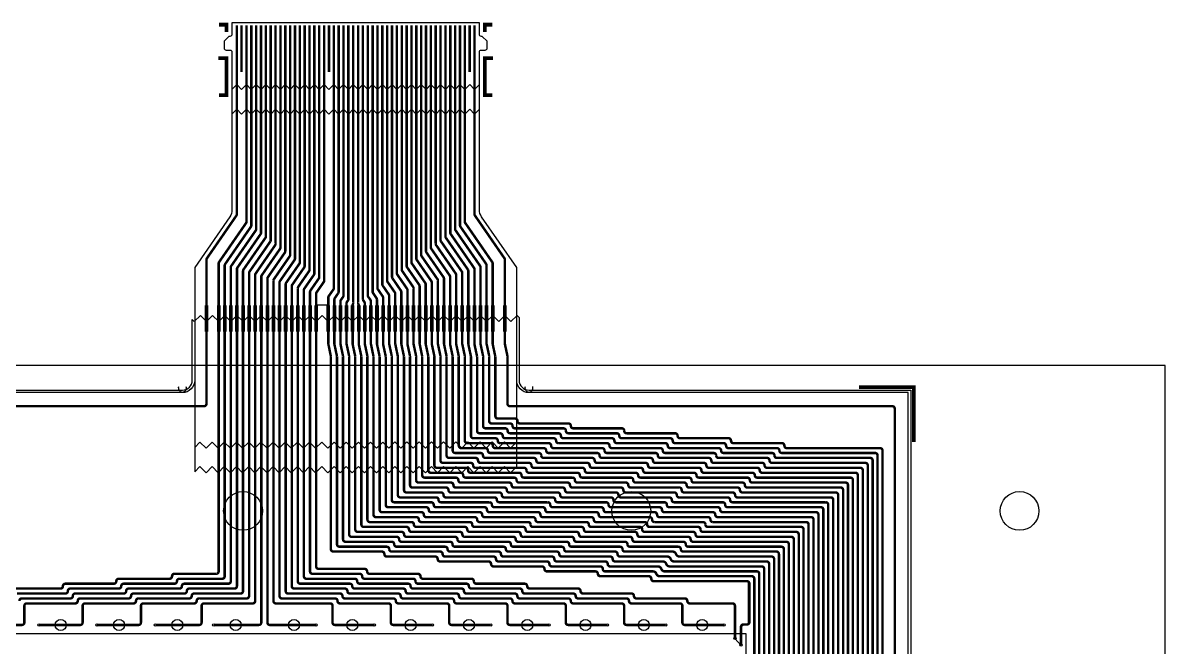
# Model space of a CAD drawing. Header units: millimetres. Extents: x 56 to 246, y -259 to -31.
# Drawn here: x 128.8 to 246.5, y -95 to -30.7 of the extents above; entities that cross this region are included whole.
import ezdxf

# ---------------------------------------------------------------- set-up
doc = ezdxf.new("R2010")
doc.units = ezdxf.units.MM
doc.header["$MEASUREMENT"] = 0
doc.layers.get('0').update_dxf_attribs({"linetype": 'CONTINUOUS'})
for name, color, linetype in [('16', 5, 'CONTINUOUS'), ('17', 1, 'CONTINUOUS'), ('26', 7, 'CONTINUOUS'), ('9', 5, 'CONTINUOUS'), ('9A', 142, 'CONTINUOUS'), ('9B Barrier', 82, 'CONTINUOUS'), ('Robot Base', 6, 'CONTINUOUS')]:
    doc.layers.add(name, color=color, linetype=linetype)

# ---------------------------------------------------------------- blocks, each defined once
blk = doc.blocks.new('*U2')
blk.add_circle((0, 0), 2)
blk = doc.blocks.new('*U3')
at = {"color": 0, "linetype": 'ByBlock'}
for p in [(80, 0), (120, 0), (160, 0)]:
    blk.add_blockref('*U2', p, dxfattribs=at)

msp = doc.modelspace()

# ---------------------------------------------------------------- linework, layer by layer
at = {"layer": '16'}
msp.add_lwpolyline([(181.32, -68.19, -0.415478), (180.96, -68.81, -0.414214), (179.69, -67.54), (179.69, -55.91), (176.08, -50.69, -0.152296), (175.85, -49.97), (175.85, -33.71, -0.414214), (176.05, -33.51), (176.45, -33.51, 0.414214), (176.65, -33.31), (176.65, -32.61), (176.15, -32.11), (176.05, -32.11, -0.414214), (175.85, -31.91), (175.85, -30.71), (150.35, -30.71), (150.35, -31.91, -0.414214), (150.15, -32.11), (150.05, -32.11), (149.55, -32.61), (149.55, -33.31, 0.414214), (149.75, -33.51), (150.15, -33.51, -0.414214), (150.35, -33.71), (150.35, -49.97, -0.152296), (150.13, -50.69), (146.52, -55.91), (146.52, -67.54, -0.414214), (145.25, -68.81, -0.415478), (144.88, -68.19)], format="xyb", dxfattribs=at)
at = {"layer": '17', "const_width": 0.254}
for points in [[(162.85, -256.45), (108.32, -256.45, -0.414214), (108.07, -256.19), (108.07, -70.46, -0.414214), (108.32, -70.21), (147.48, -70.21, 0.414214), (147.73, -69.95), (147.73, -55.11, -0.152296), (147.78, -54.97), (150.81, -50.58, 0.152296), (150.85, -50.44), (150.85, -30.97)], [(153.35, -30.97), (153.35, -52.34, -0.152296), (153.31, -52.48), (150.91, -55.95, 0.152296), (150.87, -56.09), (150.87, -88.75, -0.414214), (150.62, -89), (145.96, -89, 0.414214), (145.71, -89.26), (145.71, -89.26, -0.414214), (145.45, -89.51), (140.22, -89.51, 0.414214), (139.96, -89.77), (139.96, -89.77, -0.414214), (139.71, -90.02), (134.72, -90.02, 0.414214), (134.47, -90.27), (134.47, -90.27, -0.414214), (134.21, -90.53), (129.22, -90.53, 0.414214), (128.97, -90.78), (128.97, -92.5, -0.414214), (128.71, -92.75), (124.46, -92.75)], [(127.7, -89), (132.69, -89, 0.414214), (132.94, -88.75), (132.94, -88.75, -0.414214), (133.2, -88.5), (138.19, -88.5, 0.414214), (138.44, -88.24), (138.44, -88.24, -0.414214), (138.69, -87.99), (143.93, -87.99, 0.414214), (144.18, -87.73), (144.18, -87.73, -0.414214), (144.44, -87.48), (148.73, -87.48, 0.414214), (148.99, -87.23), (148.99, -55.5, -0.152296), (149.03, -55.36), (151.81, -51.34, 0.152296), (151.85, -51.2), (151.85, -30.97)], [(152.35, -30.97), (152.35, -51.58, -0.152296), (152.31, -51.72), (149.66, -55.56, 0.152296), (149.61, -55.7), (149.61, -87.73, -0.414214), (149.36, -87.99), (144.94, -87.99, 0.414214), (144.69, -88.24), (144.69, -88.24, -0.414214), (144.44, -88.5), (139.2, -88.5, 0.414214), (138.95, -88.75), (138.95, -88.75, -0.414214), (138.69, -89), (133.7, -89, 0.414214), (133.45, -89.26), (133.45, -89.26, -0.414214), (133.2, -89.51), (128.2, -89.51, 0.414214)], [(152.85, -30.97), (152.85, -51.96, -0.152296), (152.81, -52.1), (150.29, -55.75, 0.152296), (150.24, -55.89), (150.24, -88.24, -0.414214), (149.99, -88.5), (145.45, -88.5, 0.414214), (145.2, -88.75), (145.2, -88.75, -0.414214), (144.94, -89), (139.71, -89, 0.414214), (139.46, -89.26), (139.46, -89.26, -0.414214), (139.2, -89.51), (134.21, -89.51, 0.414214), (133.96, -89.77), (133.96, -89.77, -0.414214), (133.7, -90.02), (128.71, -90.02, 0.414214), (128.46, -90.27)], [(153.85, -30.97), (153.85, -52.72, -0.152296), (153.81, -52.86), (151.54, -56.14, 0.152296), (151.5, -56.29), (151.5, -89.26, -0.414214), (151.24, -89.51), (146.47, -89.51, 0.414214), (146.21, -89.77), (146.21, -89.77, -0.414214), (145.96, -90.02), (140.73, -90.02, 0.414214), (140.47, -90.27), (140.47, -90.27, -0.414214), (140.22, -90.53), (135.23, -90.53, 0.414214), (134.97, -90.78), (134.97, -92.5, -0.414214), (134.72, -92.75), (130.47, -92.75)], [(154.35, -30.97), (154.35, -53.1, -0.152296), (154.31, -53.24), (152.17, -56.34, 0.152296), (152.12, -56.48), (152.12, -89.77, -0.414214), (151.87, -90.02), (146.98, -90.02, 0.414214), (146.72, -90.27), (146.72, -90.27, -0.414214), (146.47, -90.53), (141.23, -90.53, 0.414214), (140.98, -90.78), (140.98, -92.5, -0.414214), (140.73, -92.75), (136.47, -92.75)], [(154.85, -30.97), (154.85, -53.48, -0.152296), (154.81, -53.62), (152.8, -56.54, 0.152296), (152.75, -56.68), (152.75, -90.27, -0.414214), (152.5, -90.53), (147.48, -90.53, 0.414214), (147.23, -90.78), (147.23, -92.5, -0.414214), (146.98, -92.75), (142.48, -92.75)], [(155.35, -30.97), (155.35, -53.86, -0.152296), (155.31, -54), (153.42, -56.73, 0.152296), (153.38, -56.87), (153.38, -92.5, -0.414214), (153.12, -92.75), (148.49, -92.75)], [(159, -92.75), (154.26, -92.75, -0.414214), (154.01, -92.5), (154.01, -57.07, -0.152296), (154.05, -56.93), (155.81, -54.38, 0.152296), (155.85, -54.24), (155.85, -30.97)], [(165.01, -92.75), (160.98, -92.75, -0.414214), (160.72, -92.5), (160.72, -90.78, 0.414214), (160.47, -90.53), (154.89, -90.53, -0.414214), (154.63, -90.27), (154.63, -57.26, -0.152296), (154.68, -57.12), (156.31, -54.76, 0.152296), (156.35, -54.62), (156.35, -30.97)], [(171.01, -92.75), (166.98, -92.75, -0.414214), (166.73, -92.5), (166.73, -90.78, 0.414214), (166.47, -90.53), (161.48, -90.53, -0.414214), (161.23, -90.27), (161.23, -90.27, 0.414214), (160.98, -90.02), (155.51, -90.02, -0.414214), (155.26, -89.77), (155.26, -57.46, -0.152296), (155.3, -57.32), (156.81, -55.14, 0.152296), (156.85, -55), (156.85, -30.97)], [(177.02, -92.75), (172.99, -92.75, -0.414214), (172.74, -92.5), (172.74, -90.78, 0.414214), (172.48, -90.53), (167.49, -90.53, -0.414214), (167.24, -90.27), (167.24, -90.27, 0.414214), (166.98, -90.02), (161.99, -90.02, -0.414214), (161.74, -89.77), (161.74, -89.77, 0.414214), (161.48, -89.51), (156.14, -89.51, -0.414214), (155.89, -89.26), (155.89, -57.66, -0.152296), (155.93, -57.51), (157.31, -55.52, 0.152296), (157.35, -55.38), (157.35, -30.97)], [(183.03, -92.75), (179, -92.75, -0.414214), (178.74, -92.5), (178.74, -90.78, 0.414214), (178.49, -90.53), (173.5, -90.53, -0.414214), (173.24, -90.27), (173.24, -90.27, 0.414214), (172.99, -90.02), (168, -90.02, -0.414214), (167.74, -89.77), (167.74, -89.77, 0.414214), (167.49, -89.51), (162.5, -89.51, -0.414214), (162.25, -89.26), (162.25, -89.26, 0.414214), (161.99, -89), (156.77, -89, -0.414214), (156.52, -88.75), (156.52, -57.85, -0.152296), (156.56, -57.71), (157.81, -55.9, 0.152296), (157.85, -55.76), (157.85, -30.97)], [(189.04, -92.75), (185, -92.75, -0.414214), (184.75, -92.5), (184.75, -90.78, 0.414214), (184.5, -90.53), (179.5, -90.53, -0.414214), (179.25, -90.27), (179.25, -90.27, 0.414214), (179, -90.02), (174.01, -90.02, -0.414214), (173.75, -89.77), (173.75, -89.77, 0.414214), (173.5, -89.51), (168.51, -89.51, -0.414214), (168.25, -89.26), (168.25, -89.26, 0.414214), (168, -89), (163.01, -89, -0.414214), (162.75, -88.75), (162.75, -88.75, 0.414214), (162.5, -88.5), (157.4, -88.5, -0.414214), (157.14, -88.24), (157.14, -58.05, -0.152296), (157.19, -57.91), (158.31, -56.28, 0.152296), (158.35, -56.14), (158.35, -30.97)], [(195.04, -92.75), (191.01, -92.75, -0.414214), (190.76, -92.5), (190.76, -90.78, 0.414214), (190.5, -90.53), (185.51, -90.53, -0.414214), (185.26, -90.27), (185.26, -90.27, 0.414214), (185, -90.02), (180.01, -90.02, -0.414214), (179.76, -89.77), (179.76, -89.77, 0.414214), (179.5, -89.51), (174.51, -89.51, -0.414214), (174.26, -89.26), (174.26, -89.26, 0.414214), (174.01, -89), (169.01, -89, -0.414214), (168.76, -88.75), (168.76, -88.75, 0.414214), (168.51, -88.5), (163.52, -88.5, -0.414214), (163.26, -88.24), (163.26, -88.24, 0.414214), (163.01, -87.99), (158.02, -87.99, -0.414214), (157.77, -87.73), (157.77, -58.24, -0.152296), (157.81, -58.1), (158.81, -56.66, 0.152296), (158.85, -56.52), (158.85, -30.97)], [(201.05, -92.75), (197.02, -92.75, -0.414214), (196.76, -92.5), (196.76, -90.78, 0.414214), (196.51, -90.53), (191.52, -90.53, -0.414214), (191.26, -90.27), (191.26, -90.27, 0.414214), (191.01, -90.02), (186.02, -90.02, -0.414214), (185.77, -89.77), (185.77, -89.77, 0.414214), (185.51, -89.51), (180.52, -89.51, -0.414214), (180.27, -89.26), (180.27, -89.26, 0.414214), (180.01, -89), (175.02, -89, -0.414214), (174.77, -88.75), (174.77, -88.75, 0.414214), (174.51, -88.5), (169.52, -88.5, -0.414214), (169.27, -88.24), (169.27, -88.24, 0.414214), (169.01, -87.99), (164.02, -87.99, -0.414214), (163.77, -87.73), (163.77, -87.73, 0.414214), (163.52, -87.48), (158.65, -87.48, -0.414214), (158.4, -87.23), (158.4, -58.44, -0.152296), (158.44, -58.3), (159.31, -57.04, 0.152296), (159.35, -56.9), (159.35, -30.97)], [(202.18, -94.13), (202.18, -90.78, 0.414214), (201.93, -90.53), (197.53, -90.53, -0.414214), (197.27, -90.27), (197.27, -90.27, 0.414214), (197.02, -90.02), (192.03, -90.02, -0.414214), (191.77, -89.77), (191.77, -89.77, 0.414214), (191.52, -89.51), (186.53, -89.51, -0.414214), (186.27, -89.26), (186.27, -89.26, 0.414214), (186.02, -89), (181.03, -89, -0.414214), (180.77, -88.75), (180.77, -88.75, 0.414214), (180.52, -88.5), (175.53, -88.5, -0.414214), (175.28, -88.24), (175.28, -88.24, 0.414214), (175.02, -87.99), (170.03, -87.99, -0.414214), (169.78, -87.73), (169.78, -87.73, 0.414214), (169.52, -87.48), (164.53, -87.48, -0.414214), (164.28, -87.23), (164.28, -87.23, 0.414214), (164.02, -86.97), (159.28, -86.97, -0.414214), (159.03, -86.72), (159.03, -58.63, -0.152296), (159.07, -58.49), (159.81, -57.42, 0.152296), (159.85, -57.28), (159.85, -30.97)], [(202.8, -94.82), (202.8, -92.95, -0.414214), (203.05, -92.7), (203.41, -92.7, 0.414214), (203.67, -92.45), (203.67, -88.5, 0.414214), (203.41, -88.24), (193.82, -88.24, -0.414214), (193.56, -87.99, 0.414214), (193.31, -87.73), (188.31, -87.73, -0.414214), (188.05, -87.48), (188.05, -87.48, 0.414214), (187.8, -87.23), (182.81, -87.23, -0.414214), (182.55, -86.97), (182.55, -86.97, 0.414214), (182.3, -86.72), (177.31, -86.72, -0.414214), (177.05, -86.46), (177.05, -86.46, 0.414214), (176.8, -86.21), (171.81, -86.21, -0.414214), (171.55, -85.96), (171.55, -85.96, 0.414214), (171.3, -85.7), (166.31, -85.7, -0.414214), (166.06, -85.45), (166.06, -85.45, 0.414214), (165.8, -85.19), (160.8, -85.19, -0.414214), (160.55, -84.94), (160.55, -65.09, 0.052274), (160.54, -65.04), (160.29, -63.82, -0.052274), (160.28, -63.77), (160.28, -59.02, -0.152296), (160.32, -58.88), (160.81, -58.18, 0.152296), (160.85, -58.04), (160.85, -30.97)], [(204.17, -100.62), (204.17, -87.99, 0.414214), (203.92, -87.73), (194.44, -87.73, -0.317837), (194.08, -87.48, 0.317837), (193.72, -87.23), (188.81, -87.23, -0.414214), (188.56, -86.97), (188.56, -86.97, 0.414214), (188.31, -86.72), (183.31, -86.72, -0.414214), (183.06, -86.46), (183.06, -86.46, 0.414214), (182.81, -86.21), (177.82, -86.21, -0.414214), (177.56, -85.96), (177.56, -85.96, 0.414214), (177.31, -85.7), (172.32, -85.7, -0.414214), (172.06, -85.45), (172.06, -85.45, 0.414214), (171.81, -85.19), (166.82, -85.19, -0.414214), (166.56, -84.94), (166.56, -84.94, 0.414214), (166.31, -84.69), (161.43, -84.69, -0.414214), (161.18, -84.43), (161.18, -65.09, 0.052274), (161.17, -65.04), (160.91, -63.82, -0.052274), (160.91, -63.77), (160.91, -59.22, -0.152296), (160.95, -59.08), (161.31, -58.56, 0.152296), (161.35, -58.42), (161.35, -30.97)], [(161.85, -30.97), (161.85, -58.8, -0.152296), (161.81, -58.94), (161.58, -59.27, 0.152296), (161.53, -59.42), (161.53, -63.77, 0.052274), (161.54, -63.82), (161.8, -65.04, -0.052274), (161.8, -65.09), (161.8, -83.92, 0.414214), (162.06, -84.18), (166.82, -84.18, -0.414214), (167.07, -84.43), (167.07, -84.43, 0.414214), (167.33, -84.69), (172.32, -84.69, -0.414214), (172.57, -84.94), (172.57, -84.94, 0.414214), (172.82, -85.19), (177.82, -85.19, -0.414214), (178.07, -85.45), (178.07, -85.45, 0.414214), (178.32, -85.7), (183.31, -85.7, -0.414214), (183.57, -85.96), (183.57, -85.96, 0.414214), (183.82, -86.21), (188.81, -86.21, -0.414214), (189.07, -86.46), (189.07, -86.46, 0.414214), (189.32, -86.72), (194.23, -86.72, -0.317837), (194.59, -86.97, 0.317837), (194.95, -87.23), (204.43, -87.23, -0.414214), (204.68, -87.48), (204.68, -101.15, -0.198912)], [(205.19, -101.36), (205.19, -86.97, 0.414214), (204.94, -86.72), (195.46, -86.72, -0.317837), (195.1, -86.46, 0.317837), (194.74, -86.21), (189.83, -86.21, -0.414214), (189.58, -85.96), (189.58, -85.96, 0.414214), (189.32, -85.7), (184.33, -85.7, -0.414214), (184.08, -85.45), (184.08, -85.45, 0.414214), (183.82, -85.19), (178.83, -85.19, -0.414214), (178.58, -84.94), (178.58, -84.94, 0.414214), (178.32, -84.69), (173.33, -84.69, -0.414214), (173.08, -84.43), (173.08, -84.43, 0.414214), (172.82, -84.18), (167.83, -84.18, -0.414214), (167.58, -83.92), (167.58, -83.92, 0.414214), (167.33, -83.67), (162.69, -83.67, -0.414214), (162.43, -83.42), (162.43, -65.09, 0.052274), (162.43, -65.04), (162.17, -63.82, -0.052274), (162.16, -63.77), (162.16, -59.61, -0.152296), (162.21, -59.47), (162.31, -59.32, 0.152296), (162.35, -59.18), (162.35, -30.97)], [(162.85, -30.97), (162.85, -59.56, -0.128349), (162.82, -59.69, 0.128349), (162.79, -59.81), (162.79, -63.77, 0.052274), (162.79, -63.82), (163.05, -65.04, -0.052274), (163.06, -65.09), (163.06, -82.91, 0.414214), (163.31, -83.16), (167.83, -83.16, -0.414214), (168.09, -83.42), (168.09, -83.42, 0.414214), (168.34, -83.67), (173.33, -83.67, -0.414214), (173.59, -83.92), (173.59, -83.92, 0.414214), (173.84, -84.18), (178.83, -84.18, -0.414214), (179.09, -84.43), (179.09, -84.43, 0.414214), (179.34, -84.69), (184.33, -84.69, -0.414214), (184.58, -84.94), (184.58, -84.94, 0.414214), (184.84, -85.19), (189.83, -85.19, -0.414214), (190.08, -85.45), (190.08, -85.45, 0.414214), (190.34, -85.7), (195.2, -85.7, -0.317837), (195.56, -85.96, 0.317837), (195.92, -86.21), (205.44, -86.21, -0.414214), (205.7, -86.46), (205.7, -101.57, -0.198912)], [(206.21, -101.78), (206.21, -85.96, 0.414214), (205.95, -85.7), (196.47, -85.7, -0.317837), (196.11, -85.45, 0.317837), (195.75, -85.19), (190.85, -85.19, -0.414214), (190.59, -84.94), (190.59, -84.94, 0.414214), (190.34, -84.69), (185.35, -84.69, -0.414214), (185.09, -84.43), (185.09, -84.43, 0.414214), (184.84, -84.18), (179.85, -84.18, -0.414214), (179.59, -83.92), (179.59, -83.92, 0.414214), (179.34, -83.67), (174.35, -83.67, -0.414214), (174.09, -83.42), (174.09, -83.42, 0.414214), (173.84, -83.16), (168.85, -83.16, -0.414214), (168.6, -82.91), (168.6, -82.91, 0.414214), (168.34, -82.65), (163.94, -82.65, -0.414214), (163.69, -82.4), (163.69, -65.09, 0.052274), (163.68, -65.04), (163.42, -63.82, -0.052274), (163.42, -63.77), (163.42, -59.81, 0.128349), (163.38, -59.69, -0.128349), (163.35, -59.56), (163.35, -30.97)], [(163.85, -30.97), (163.85, -59.18, 0.152296), (163.9, -59.32), (164, -59.47, -0.152296), (164.04, -59.61), (164.04, -63.77, 0.052274), (164.05, -63.82), (164.31, -65.04, -0.052274), (164.31, -65.09), (164.31, -81.89, 0.414214), (164.57, -82.15), (168.85, -82.15, -0.414214), (169.1, -82.4), (169.1, -82.4, 0.414214), (169.36, -82.65), (174.35, -82.65, -0.414214), (174.6, -82.91), (174.6, -82.91, 0.414214), (174.86, -83.16), (179.85, -83.16, -0.414214), (180.1, -83.42), (180.1, -83.42, 0.414214), (180.36, -83.67), (185.35, -83.67, -0.414214), (185.6, -83.92), (185.6, -83.92, 0.414214), (185.85, -84.18), (190.85, -84.18, -0.414214), (191.1, -84.43), (191.1, -84.43, 0.414214), (191.35, -84.69), (196.34, -84.69, -0.414214), (196.6, -84.94), (196.6, -84.94, 0.414214), (196.85, -85.19), (206.46, -85.19, -0.414214), (206.71, -85.45), (206.71, -101.99, -0.198912)], [(175.35, -30.97), (175.35, -50.44, 0.152296), (175.4, -50.58), (178.43, -54.97, -0.152296), (178.47, -55.11), (178.47, -63.77, 0.052274), (178.48, -63.83), (178.74, -65.04, -0.052274), (178.74, -65.1), (178.74, -69.95, 0.414214), (179, -70.21), (218.38, -70.21, -0.414214), (218.64, -70.46), (218.64, -256.19, -0.414214), (218.38, -256.45), (163.85, -256.45)], [(207.22, -102.2), (207.22, -84.94, 0.414214), (206.97, -84.69), (197.36, -84.69, -0.414214), (197.11, -84.43), (197.11, -84.43, 0.414214), (196.85, -84.18), (191.86, -84.18, -0.414214), (191.61, -83.92), (191.61, -83.92, 0.414214), (191.35, -83.67), (186.36, -83.67, -0.414214), (186.11, -83.42), (186.11, -83.42, 0.414214), (185.85, -83.16), (180.86, -83.16, -0.414214), (180.61, -82.91), (180.61, -82.91, 0.414214), (180.36, -82.65), (175.36, -82.65, -0.414214), (175.11, -82.4), (175.11, -82.4, 0.414214), (174.86, -82.15), (169.87, -82.15, -0.414214), (169.61, -81.89), (169.61, -81.89, 0.414214), (169.36, -81.64), (165.19, -81.64, -0.414214), (164.94, -81.38), (164.94, -65.09, 0.052274), (164.93, -65.04), (164.68, -63.82, -0.052274), (164.67, -63.77), (164.67, -59.42, 0.152296), (164.63, -59.27), (164.4, -58.94, -0.152296), (164.35, -58.8), (164.35, -30.97)], [(164.85, -30.97), (164.85, -58.42, 0.152296), (164.9, -58.56), (165.25, -59.08, -0.152296), (165.3, -59.22), (165.3, -63.77, 0.052274), (165.3, -63.82), (165.56, -65.04, -0.052274), (165.57, -65.09), (165.57, -80.88, 0.414214), (165.82, -81.13), (169.87, -81.13, -0.414214), (170.12, -81.38), (170.12, -81.38, 0.414214), (170.37, -81.64), (175.36, -81.64, -0.414214), (175.62, -81.89), (175.62, -81.89, 0.414214), (175.87, -82.15), (180.86, -82.15, -0.414214), (181.12, -82.4), (181.12, -82.4, 0.414214), (181.37, -82.65), (186.36, -82.65, -0.414214), (186.62, -82.91), (186.62, -82.91, 0.414214), (186.87, -83.16), (191.86, -83.16, -0.414214), (192.12, -83.42), (192.12, -83.42, 0.414214), (192.37, -83.67), (197.36, -83.67, -0.414214), (197.61, -83.92), (197.61, -83.92, 0.414214), (197.87, -84.18), (207.48, -84.18, -0.414214), (207.73, -84.43), (207.73, -102.41, -0.198912)], [(208.24, -102.62), (208.24, -83.92, 0.414214), (207.98, -83.67), (198.38, -83.67, -0.414214), (198.12, -83.42), (198.12, -83.42, 0.414214), (197.87, -83.16), (192.88, -83.16, -0.414214), (192.62, -82.91), (192.62, -82.91, 0.414214), (192.37, -82.65), (187.38, -82.65, -0.414214), (187.12, -82.4), (187.12, -82.4, 0.414214), (186.87, -82.15), (181.88, -82.15, -0.414214), (181.63, -81.89), (181.63, -81.89, 0.414214), (181.37, -81.64), (176.38, -81.64, -0.414214), (176.13, -81.38), (176.13, -81.38, 0.414214), (175.87, -81.13), (170.88, -81.13, -0.414214), (170.63, -80.88), (170.63, -80.88, 0.414214), (170.37, -80.62), (166.45, -80.62, -0.414214), (166.2, -80.37), (166.2, -65.09, 0.052274), (166.19, -65.04), (165.93, -63.82, -0.052274), (165.93, -63.77), (165.93, -59.02, 0.152296), (165.88, -58.88), (165.4, -58.18, -0.152296), (165.35, -58.04), (165.35, -30.97)], [(208.75, -102.83), (208.75, -83.42, 0.414214), (208.49, -83.16), (198.88, -83.16, -0.414214), (198.63, -82.91), (198.63, -82.91, 0.414214), (198.38, -82.65), (193.39, -82.65, -0.414214), (193.13, -82.4), (193.13, -82.4, 0.414214), (192.88, -82.15), (187.89, -82.15, -0.414214), (187.63, -81.89), (187.63, -81.89, 0.414214), (187.38, -81.64), (182.39, -81.64, -0.414214), (182.13, -81.38), (182.13, -81.38, 0.414214), (181.88, -81.13), (176.89, -81.13, -0.414214), (176.63, -80.88), (176.63, -80.88, 0.414214), (176.38, -80.62), (171.39, -80.62, -0.414214), (171.14, -80.37), (171.14, -80.37, 0.414214), (170.88, -80.11), (167.08, -80.11, -0.414214), (166.82, -79.86), (166.82, -65.09, 0.052274), (166.82, -65.04), (166.56, -63.82, -0.052274), (166.55, -63.77), (166.55, -58.83, 0.152296), (166.51, -58.69), (165.9, -57.8, -0.152296), (165.85, -57.66), (165.85, -30.97)], [(209.25, -103.04), (209.25, -82.91, 0.414214), (209, -82.65), (199.39, -82.65, -0.414214), (199.14, -82.4), (199.14, -82.4, 0.414214), (198.88, -82.15), (193.89, -82.15, -0.414214), (193.64, -81.89), (193.64, -81.89, 0.414214), (193.39, -81.64), (188.39, -81.64, -0.414214), (188.14, -81.38), (188.14, -81.38, 0.414214), (187.89, -81.13), (182.9, -81.13, -0.414214), (182.64, -80.88), (182.64, -80.88, 0.414214), (182.39, -80.62), (177.4, -80.62, -0.414214), (177.14, -80.37), (177.14, -80.37, 0.414214), (176.89, -80.11), (171.9, -80.11, -0.414214), (171.64, -79.86), (171.64, -79.86, 0.414214), (171.39, -79.61), (167.7, -79.61, -0.414214), (167.45, -79.35), (167.45, -65.1, 0.052274), (167.44, -65.04), (167.19, -63.83, -0.052274), (167.18, -63.77), (167.18, -58.63, 0.152296), (167.14, -58.49), (166.4, -57.42, -0.152296), (166.35, -57.28), (166.35, -30.97)], [(209.76, -103.25), (209.76, -82.4, 0.414214), (209.51, -82.15), (199.9, -82.15, -0.414214), (199.65, -81.89), (199.65, -81.89, 0.414214), (199.39, -81.64), (194.4, -81.64, -0.414214), (194.15, -81.38), (194.15, -81.38, 0.414214), (193.89, -81.13), (188.9, -81.13, -0.414214), (188.65, -80.88), (188.65, -80.88, 0.414214), (188.39, -80.62), (183.4, -80.62, -0.414214), (183.15, -80.37), (183.15, -80.37, 0.414214), (182.9, -80.11), (177.9, -80.11, -0.414214), (177.65, -79.86), (177.65, -79.86, 0.414214), (177.4, -79.61), (172.41, -79.61, -0.414214), (172.15, -79.35), (172.15, -79.35, 0.414214), (171.9, -79.1), (168.33, -79.1, -0.414214), (168.08, -78.84), (168.08, -65.09, 0.052274), (168.07, -65.04), (167.81, -63.82, -0.052274), (167.81, -63.77), (167.81, -58.44, 0.152296), (167.76, -58.3), (166.9, -57.04, -0.152296), (166.85, -56.9), (166.85, -30.97)], [(210.27, -103.46), (210.27, -81.89, 0.414214), (210.02, -81.64), (200.41, -81.64, -0.414214), (200.15, -81.38), (200.15, -81.38, 0.414214), (199.9, -81.13), (194.91, -81.13, -0.414214), (194.66, -80.88), (194.66, -80.88, 0.414214), (194.4, -80.62), (189.41, -80.62, -0.414214), (189.16, -80.37), (189.16, -80.37, 0.414214), (188.9, -80.11), (183.91, -80.11, -0.414214), (183.66, -79.86), (183.66, -79.86, 0.414214), (183.4, -79.61), (178.41, -79.61, -0.414214), (178.16, -79.35), (178.16, -79.35, 0.414214), (177.9, -79.1), (172.91, -79.1, -0.414214), (172.66, -78.84), (172.66, -78.84, 0.414214), (172.41, -78.59), (168.96, -78.59, -0.414214), (168.7, -78.34), (168.7, -65.09, 0.052274), (168.7, -65.04), (168.44, -63.82, -0.052274), (168.44, -63.77), (168.44, -58.24, 0.152296), (168.39, -58.1), (167.4, -56.66, -0.152296), (167.35, -56.52), (167.35, -30.97)], [(210.78, -103.67), (210.78, -81.38, 0.414214), (210.52, -81.13), (200.92, -81.13, -0.414214), (200.66, -80.88), (200.66, -80.88, 0.414214), (200.41, -80.62), (195.42, -80.62, -0.414214), (195.16, -80.37), (195.16, -80.37, 0.414214), (194.91, -80.11), (189.92, -80.11, -0.414214), (189.66, -79.86), (189.66, -79.86, 0.414214), (189.41, -79.61), (184.42, -79.61, -0.414214), (184.17, -79.35), (184.17, -79.35, 0.414214), (183.91, -79.1), (178.92, -79.1, -0.414214), (178.67, -78.84), (178.67, -78.84, 0.414214), (178.41, -78.59), (173.42, -78.59, -0.414214), (173.17, -78.34), (173.17, -78.34, 0.414214), (172.91, -78.08), (169.59, -78.08, -0.414214), (169.33, -77.83), (169.33, -65.09, 0.052274), (169.33, -65.04), (169.07, -63.82, -0.052274), (169.06, -63.77), (169.06, -58.05, 0.152296), (169.02, -57.91), (167.9, -56.28, -0.152296), (167.85, -56.14), (167.85, -30.97)], [(211.29, -103.88), (211.29, -80.88, 0.414214), (211.03, -80.62), (201.42, -80.62, -0.414214), (201.17, -80.37), (201.17, -80.37, 0.414214), (200.92, -80.11), (195.93, -80.11, -0.414214), (195.67, -79.86), (195.67, -79.86, 0.414214), (195.42, -79.61), (190.43, -79.61, -0.414214), (190.17, -79.35), (190.17, -79.35, 0.414214), (189.92, -79.1), (184.93, -79.1, -0.414214), (184.67, -78.84), (184.67, -78.84, 0.414214), (184.42, -78.59), (179.43, -78.59, -0.414214), (179.17, -78.34), (179.17, -78.34, 0.414214), (178.92, -78.08), (173.93, -78.08, -0.414214), (173.68, -77.83), (173.68, -77.83, 0.414214), (173.42, -77.57), (170.21, -77.57, -0.414214), (169.96, -77.32), (169.96, -65.09, 0.052274), (169.95, -65.04), (169.7, -63.82, -0.052274), (169.69, -63.77), (169.69, -57.85, 0.152296), (169.65, -57.71), (168.4, -55.9, -0.152296), (168.35, -55.76), (168.35, -30.97)], [(211.79, -104.09), (211.79, -80.37, 0.414214), (211.54, -80.11), (201.93, -80.11, -0.414214), (201.68, -79.86), (201.68, -79.86, 0.414214), (201.42, -79.61), (196.43, -79.61, -0.414214), (196.18, -79.35), (196.18, -79.35, 0.414214), (195.93, -79.1), (190.93, -79.1, -0.414214), (190.68, -78.84), (190.68, -78.84, 0.414214), (190.43, -78.59), (185.44, -78.59, -0.414214), (185.18, -78.34), (185.18, -78.34, 0.414214), (184.93, -78.08), (179.94, -78.08, -0.414214), (179.68, -77.83), (179.68, -77.83, 0.414214), (179.43, -77.57), (174.44, -77.57, -0.414214), (174.18, -77.32), (174.18, -77.32, 0.414214), (173.93, -77.07), (170.84, -77.07, -0.414214), (170.59, -76.81), (170.59, -65.09, 0.052274), (170.58, -65.04), (170.32, -63.82, -0.052274), (170.32, -63.77), (170.32, -57.66, 0.152296), (170.27, -57.51), (168.9, -55.52, -0.152296), (168.85, -55.38), (168.85, -30.97)], [(212.3, -104.3), (212.3, -79.86, 0.414214), (212.05, -79.61), (202.44, -79.61, -0.414214), (202.19, -79.35), (202.19, -79.35, 0.414214), (201.93, -79.1), (196.94, -79.1, -0.414214), (196.69, -78.84), (196.69, -78.84, 0.414214), (196.43, -78.59), (191.44, -78.59, -0.414214), (191.19, -78.34), (191.19, -78.34, 0.414214), (190.93, -78.08), (185.94, -78.08, -0.414214), (185.69, -77.83), (185.69, -77.83, 0.414214), (185.44, -77.57), (180.44, -77.57, -0.414214), (180.19, -77.32), (180.19, -77.32, 0.414214), (179.94, -77.07), (174.95, -77.07, -0.414214), (174.69, -76.81), (174.69, -76.81, 0.414214), (174.44, -76.56), (171.47, -76.56, -0.414214), (171.21, -76.3), (171.21, -65.1, 0.052274), (171.21, -65.04), (170.95, -63.83, -0.052274), (170.94, -63.77), (170.94, -57.46, 0.152296), (170.9, -57.32), (169.4, -55.14, -0.152296), (169.35, -55), (169.35, -30.97)], [(212.81, -104.51), (212.81, -79.35, 0.414214), (212.56, -79.1), (202.95, -79.1, -0.414214), (202.69, -78.84), (202.69, -78.84, 0.414214), (202.44, -78.59), (197.45, -78.59, -0.414214), (197.2, -78.34), (197.2, -78.34, 0.414214), (196.94, -78.08), (191.95, -78.08, -0.414214), (191.7, -77.83), (191.7, -77.83, 0.414214), (191.44, -77.57), (186.45, -77.57, -0.414214), (186.2, -77.32), (186.2, -77.32, 0.414214), (185.94, -77.07), (180.95, -77.07, -0.414214), (180.7, -76.81), (180.7, -76.81, 0.414214), (180.44, -76.56), (175.45, -76.56, -0.414214), (175.2, -76.3), (175.2, -76.3, 0.414214), (174.95, -76.05), (172.1, -76.05, -0.414214), (171.84, -75.8), (171.84, -65.09, 0.052274), (171.84, -65.04), (171.58, -63.82, -0.052274), (171.57, -63.77), (171.57, -57.26, 0.152296), (171.53, -57.12), (169.9, -54.76, -0.152296), (169.85, -54.62), (169.85, -30.97)], [(213.32, -104.72), (213.32, -78.84, 0.414214), (213.06, -78.59), (203.46, -78.59, -0.414214), (203.2, -78.34), (203.2, -78.34, 0.414214), (202.95, -78.08), (197.96, -78.08, -0.414214), (197.7, -77.83), (197.7, -77.83, 0.414214), (197.45, -77.57), (192.46, -77.57, -0.414214), (192.2, -77.32), (192.2, -77.32, 0.414214), (191.95, -77.07), (186.96, -77.07, -0.414214), (186.71, -76.81), (186.71, -76.81, 0.414214), (186.45, -76.56), (181.46, -76.56, -0.414214), (181.21, -76.3), (181.21, -76.3, 0.414214), (180.95, -76.05), (175.96, -76.05, -0.414214), (175.71, -75.8), (175.71, -75.8, 0.414214), (175.45, -75.54), (172.72, -75.54, -0.414214), (172.47, -75.29), (172.47, -65.09, 0.052274), (172.46, -65.04), (172.21, -63.82, -0.052274), (172.2, -63.77), (172.2, -57.07, 0.152296), (172.16, -56.93), (170.4, -54.38, -0.152296), (170.35, -54.24), (170.35, -30.97)], [(213.83, -104.93), (213.83, -78.34, 0.414214), (213.57, -78.08), (203.96, -78.08, -0.414214), (203.71, -77.83), (203.71, -77.83, 0.414214), (203.46, -77.57), (198.47, -77.57, -0.414214), (198.21, -77.32), (198.21, -77.32, 0.414214), (197.96, -77.07), (192.97, -77.07, -0.414214), (192.71, -76.81), (192.71, -76.81, 0.414214), (192.46, -76.56), (187.47, -76.56, -0.414214), (187.21, -76.3), (187.21, -76.3, 0.414214), (186.96, -76.05), (181.97, -76.05, -0.414214), (181.71, -75.8), (181.71, -75.8, 0.414214), (181.46, -75.54), (176.47, -75.54, -0.414214), (176.22, -75.29), (176.22, -75.29, 0.414214), (175.96, -75.03), (173.35, -75.03, -0.414214), (173.1, -74.78), (173.1, -65.09, 0.052274), (173.09, -65.04), (172.83, -63.82, -0.052274), (172.83, -63.77), (172.83, -56.87, 0.152296), (172.78, -56.73), (170.9, -54, -0.152296), (170.85, -53.86), (170.85, -30.97)], [(214.33, -105.14), (214.33, -77.83, 0.414214), (214.08, -77.57), (204.47, -77.57, -0.414214), (204.22, -77.32), (204.22, -77.32, 0.414214), (203.96, -77.07), (198.97, -77.07, -0.414214), (198.72, -76.81), (198.72, -76.81, 0.414214), (198.47, -76.56), (193.47, -76.56, -0.414214), (193.22, -76.3), (193.22, -76.3, 0.414214), (192.97, -76.05), (187.98, -76.05, -0.414214), (187.72, -75.8), (187.72, -75.8, 0.414214), (187.47, -75.54), (182.48, -75.54, -0.414214), (182.22, -75.29), (182.22, -75.29, 0.414214), (181.97, -75.03), (176.98, -75.03, -0.414214), (176.72, -74.78), (176.72, -74.78, 0.414214), (176.47, -74.53), (173.98, -74.53, -0.414214), (173.72, -74.27), (173.72, -65.09, 0.052274), (173.72, -65.04), (173.46, -63.82, -0.052274), (173.45, -63.77), (173.45, -56.68, 0.152296), (173.41, -56.54), (171.4, -53.62, -0.152296), (171.35, -53.48), (171.35, -30.97)], [(214.84, -105.35), (214.84, -77.32, 0.414214), (214.59, -77.07), (204.98, -77.07, -0.414214), (204.73, -76.81), (204.73, -76.81, 0.414214), (204.47, -76.56), (199.48, -76.56, -0.414214), (199.23, -76.3), (199.23, -76.3, 0.414214), (198.97, -76.05), (193.98, -76.05, -0.414214), (193.73, -75.8), (193.73, -75.8, 0.414214), (193.47, -75.54), (188.48, -75.54, -0.414214), (188.23, -75.29), (188.23, -75.29, 0.414214), (187.98, -75.03), (182.98, -75.03, -0.414214), (182.73, -74.78), (182.73, -74.78, 0.414214), (182.48, -74.53), (177.49, -74.53, -0.414214), (177.23, -74.27), (177.23, -74.27, 0.414214), (176.98, -74.02), (174.61, -74.02, -0.414214), (174.35, -73.76), (174.35, -65.09, 0.052274), (174.35, -65.04), (174.09, -63.82, -0.052274), (174.08, -63.77), (174.08, -56.48, 0.152296), (174.04, -56.34), (171.9, -53.24, -0.152296), (171.85, -53.1), (171.85, -30.97)], [(215.35, -105.57), (215.35, -76.81, 0.414214), (215.1, -76.56), (205.49, -76.56, -0.414214), (205.23, -76.3), (205.23, -76.3, 0.414214), (204.98, -76.05), (199.99, -76.05, -0.414214), (199.74, -75.8), (199.74, -75.8, 0.414214), (199.48, -75.54), (194.49, -75.54, -0.414214), (194.24, -75.29), (194.24, -75.29, 0.414214), (193.98, -75.03), (188.99, -75.03, -0.414214), (188.74, -74.78), (188.74, -74.78, 0.414214), (188.48, -74.53), (183.49, -74.53, -0.414214), (183.24, -74.27), (183.24, -74.27, 0.414214), (182.98, -74.02), (177.99, -74.02, -0.414214), (177.74, -73.76), (177.74, -73.76, 0.414214), (177.49, -73.51), (175.23, -73.51, -0.414214), (174.98, -73.26), (174.98, -65.1, 0.052274), (174.97, -65.04), (174.71, -63.83, -0.052274), (174.71, -63.77), (174.71, -56.29, 0.152296), (174.67, -56.14), (172.4, -52.86, -0.152296), (172.35, -52.72), (172.35, -30.97)], [(215.86, -105.78), (215.86, -76.3, 0.414214), (215.6, -76.05), (206, -76.05, -0.414214), (205.74, -75.8), (205.74, -75.8, 0.414214), (205.49, -75.54), (200.5, -75.54, -0.414214), (200.24, -75.29), (200.24, -75.29, 0.414214), (199.99, -75.03), (195, -75.03, -0.414214), (194.74, -74.78), (194.74, -74.78, 0.414214), (194.49, -74.53), (189.5, -74.53, -0.414214), (189.25, -74.27), (189.25, -74.27, 0.414214), (188.99, -74.02), (184, -74.02, -0.414214), (183.75, -73.76), (183.75, -73.76, 0.414214), (183.49, -73.51), (178.5, -73.51, -0.414214), (178.25, -73.26), (178.25, -73.26, 0.414214), (177.99, -73), (175.86, -73, -0.414214), (175.61, -72.75), (175.61, -65.09, 0.052274), (175.6, -65.04), (175.34, -63.82, -0.052274), (175.34, -63.77), (175.34, -56.09, 0.152296), (175.29, -55.95), (172.9, -52.48, -0.152296), (172.85, -52.34), (172.85, -30.97)], [(216.37, -105.99), (216.37, -75.8, 0.414214), (216.11, -75.54), (206.5, -75.54, -0.414214), (206.25, -75.29), (206.25, -75.29, 0.414214), (206, -75.03), (201.01, -75.03, -0.414214), (200.75, -74.78), (200.75, -74.78, 0.414214), (200.5, -74.53), (195.51, -74.53, -0.414214), (195.25, -74.27), (195.25, -74.27, 0.414214), (195, -74.02), (190.01, -74.02, -0.414214), (189.75, -73.76), (189.75, -73.76, 0.414214), (189.5, -73.51), (184.51, -73.51, -0.414214), (184.25, -73.26), (184.25, -73.26, 0.414214), (184, -73), (179.01, -73, -0.414214), (178.76, -72.75), (178.76, -72.75, 0.414214), (178.5, -72.49), (176.49, -72.49, -0.414214), (176.23, -72.24), (176.23, -65.09, 0.052274), (176.23, -65.04), (175.97, -63.82, -0.052274), (175.96, -63.77), (175.96, -55.89, 0.152296), (175.92, -55.75), (173.4, -52.1, -0.152296), (173.35, -51.96), (173.35, -30.97)], [(216.87, -106.2), (216.87, -75.29, 0.414214), (216.62, -75.03), (207.01, -75.03, -0.414214), (206.76, -74.78), (206.76, -74.78, 0.414214), (206.5, -74.53), (201.51, -74.53, -0.414214), (201.26, -74.27), (201.26, -74.27, 0.414214), (201.01, -74.02), (196.01, -74.02, -0.414214), (195.76, -73.76), (195.76, -73.76, 0.414214), (195.51, -73.51), (190.52, -73.51, -0.414214), (190.26, -73.26), (190.26, -73.26, 0.414214), (190.01, -73), (185.02, -73, -0.414214), (184.76, -72.75), (184.76, -72.75, 0.414214), (184.51, -72.49), (179.52, -72.49, -0.414214), (179.26, -72.24), (179.26, -72.24, 0.414214), (179.01, -71.99), (177.11, -71.99, -0.414214), (176.86, -71.73), (176.86, -65.09, 0.052274), (176.86, -65.04), (176.6, -63.82, -0.052274), (176.59, -63.77), (176.59, -55.7, 0.152296), (176.55, -55.56), (173.9, -51.72, -0.152296), (173.85, -51.58), (173.85, -30.97)], [(217.38, -106.41), (217.38, -74.78, 0.414214), (217.13, -74.53), (207.52, -74.53, -0.414214), (207.27, -74.27), (207.27, -74.27, 0.414214), (207.01, -74.02), (202.02, -74.02, -0.414214), (201.77, -73.76), (201.77, -73.76, 0.414214), (201.51, -73.51), (196.52, -73.51, -0.414214), (196.27, -73.26), (196.27, -73.26, 0.414214), (196.01, -73), (191.02, -73, -0.414214), (190.77, -72.75), (190.77, -72.75, 0.414214), (190.52, -72.49), (185.52, -72.49, -0.414214), (185.27, -72.24), (185.27, -72.24, 0.414214), (185.02, -71.99), (180.03, -71.99, -0.414214), (179.77, -71.73), (179.77, -71.73, 0.414214), (179.52, -71.48), (177.74, -71.48, -0.414214), (177.49, -71.22), (177.49, -65.09, 0.052274), (177.48, -65.04), (177.22, -63.82, -0.052274), (177.22, -63.77), (177.22, -55.5, 0.152296), (177.17, -55.36), (174.4, -51.34, -0.152296), (174.35, -51.2), (174.35, -30.97)]]:
    msp.add_lwpolyline(points, format="xyb", dxfattribs=at)
at = {"layer": '17'}
for points in [[(149.78, -31.66, 0.381, 0.381, 0), (149.78, -30.9, 0.381, 0.381, 0), (149.02, -30.9, 0, 0, 0)], [(176.42, -31.66, 0.381, 0.381, 0), (176.42, -30.9, 0.381, 0.381, 0), (177.19, -30.9, 0, 0, 0)], [(148.97, -34.34, 0.381, 0.381, 0), (149.78, -34.34, 0.381, 0.381, 0), (149.78, -38.15, 0.381, 0.381, 0), (149.02, -38.15, 0, 0, 0)], [(177.24, -34.34, 0.381, 0.381, 0), (176.42, -34.34, 0.381, 0.381, 0), (176.42, -38.15, 0.381, 0.381, 0), (177.19, -38.15, 0, 0, 0)]]:
    msp.add_lwpolyline(points, format="xyseb", dxfattribs=at)
for points, const_width in [([(151.35, -35.79), (151.35, -30.97)], 0.254), ([(160.35, -35.79), (160.35, -30.97)], 0.254), ([(174.85, -30.97), (174.85, -35.79)], 0.254), ([(147.73, -59.81), (147.73, -62.53)], 0.381), ([(148.99, -59.81), (148.99, -62.53)], 0.381), ([(149.61, -59.81), (149.61, -62.53)], 0.381), ([(150.24, -59.81), (150.24, -62.53)], 0.381), ([(150.87, -59.81), (150.87, -62.53)], 0.381), ([(151.5, -59.81), (151.5, -62.53)], 0.381), ([(151.5, -59.81), (151.5, -62.53)], 0.381), ([(152.12, -59.81), (152.12, -62.53)], 0.381), ([(152.75, -59.81), (152.75, -62.53)], 0.381), ([(153.38, -59.81), (153.38, -62.53)], 0.381), ([(154.01, -59.81), (154.01, -62.53)], 0.381), ([(154.63, -59.81), (154.63, -62.53)], 0.381), ([(155.26, -59.81), (155.26, -62.53)], 0.381), ([(155.89, -59.81), (155.89, -62.53)], 0.381), ([(156.52, -59.81), (156.52, -62.53)], 0.381), ([(157.14, -59.81), (157.14, -62.53)], 0.381), ([(157.77, -59.81), (157.77, -62.53)], 0.381), ([(158.4, -59.81), (158.4, -62.53)], 0.381), ([(159.02, -59.81), (159.02, -62.53)], 0.381), ([(160.28, -59.81), (160.28, -62.53)], 0.381), ([(160.91, -59.81), (160.91, -62.53)], 0.381), ([(161.53, -59.81), (161.53, -62.53)], 0.381), ([(162.16, -59.81), (162.16, -62.53)], 0.381), ([(162.79, -59.81), (162.79, -62.53)], 0.381), ([(163.42, -59.81), (163.42, -62.53)], 0.381), ([(164.04, -59.81), (164.04, -62.53)], 0.381), ([(164.67, -59.81), (164.67, -62.53)], 0.381), ([(165.3, -59.81), (165.3, -62.53)], 0.381), ([(165.93, -59.81), (165.93, -62.53)], 0.381), ([(166.55, -59.81), (166.55, -62.53)], 0.381), ([(167.18, -59.81), (167.18, -62.53)], 0.381), ([(167.81, -59.81), (167.81, -62.53)], 0.381), ([(168.44, -59.81), (168.44, -62.53)], 0.381), ([(169.06, -59.81), (169.06, -62.53)], 0.381), ([(169.69, -59.81), (169.69, -62.53)], 0.381), ([(170.32, -59.81), (170.32, -62.53)], 0.381), ([(170.94, -59.81), (170.94, -62.53)], 0.381), ([(171.57, -59.81), (171.57, -62.53)], 0.381), ([(172.2, -59.81), (172.2, -62.53)], 0.381), ([(172.83, -59.81), (172.83, -62.53)], 0.381), ([(173.45, -59.81), (173.45, -62.53)], 0.381), ([(174.08, -59.81), (174.08, -62.53)], 0.381), ([(174.71, -59.81), (174.71, -62.53)], 0.381), ([(175.34, -59.81), (175.34, -62.53)], 0.381), ([(175.96, -59.81), (175.96, -62.53)], 0.381), ([(176.59, -59.81), (176.59, -62.53)], 0.381), ([(177.22, -59.81), (177.22, -62.53)], 0.381), ([(178.47, -59.81), (178.47, -62.53)], 0.381), ([(214.95, -68.24), (220.61, -68.24), (220.61, -73.89)], 0.381)]:
    msp.add_lwpolyline(points, dxfattribs=dict(at, const_width=const_width))
msp.add_lwpolyline([(202.18, -90.78), (202.18, -94.13), (202.8, -94.82), (202.8, -92.95), (203.05, -92.7), (203.59, -92.63), (203.59, -88.32), (193.82, -88.32), (193.31, -87.73), (188.31, -87.73), (187.8, -87.23), (182.81, -87.23), (182.3, -86.72), (177.31, -86.72), (176.8, -86.21), (171.81, -86.21), (171.3, -85.7), (166.31, -85.7), (165.8, -85.19), (160.8, -85.19), (160.55, -84.94), (160.55, -65.09), (160.28, -63.77), (160.28, -59.81), (159.02, -59.81), (159.03, -86.72), (159.28, -86.97), (164.02, -86.97), (164.53, -87.48), (169.52, -87.48), (170.03, -87.99), (175.02, -87.99), (175.53, -88.5), (180.52, -88.5), (181.03, -89), (186.02, -89), (186.53, -89.51), (191.52, -89.51), (192.03, -90.02), (197.02, -90.02), (197.53, -90.53), (201.93, -90.53)], close=True, dxfattribs=at)
for centre, radius in [((130.47, -92.75), 0.127), ((132.72, -92.75), 0.571), ((136.47, -92.75), 0.127), ((138.73, -92.75), 0.571), ((142.48, -92.75), 0.127), ((144.73, -92.75), 0.571), ((148.49, -92.75), 0.127), ((150.74, -92.75), 0.571), ((156.75, -92.75), 0.571), ((159, -92.75), 0.127), ((162.76, -92.75), 0.571), ((165.01, -92.75), 0.127), ((168.76, -92.75), 0.571), ((171.01, -92.75), 0.127), ((174.77, -92.75), 0.571), ((177.02, -92.75), 0.127), ((180.78, -92.75), 0.571), ((183.03, -92.75), 0.127), ((186.78, -92.75), 0.571), ((189.04, -92.75), 0.127), ((192.79, -92.75), 0.571), ((195.04, -92.75), 0.127), ((198.8, -92.75), 0.571), ((201.05, -92.75), 0.127), ((202.18, -94.13), 0.127), ((202.8, -94.82), 0.127)]:
    msp.add_circle(centre, radius, dxfattribs=at)
at = {"layer": '26'}
msp.add_lwpolyline([(145.61, -68.19, -0.415478), (145.25, -68.81), (106.67, -68.81), (106.67, -257.84), (220.03, -257.84), (220.03, -68.81), (180.96, -68.81, -0.415478), (180.59, -68.19)], format="xyb", dxfattribs=at)
at = {"layer": '9'}
msp.add_lwpolyline([(146.52, -76.99), (147.06, -76.44), (147.69, -77.07), (148.32, -76.44), (148.95, -77.07), (149.57, -76.44), (150.2, -77.07), (150.83, -76.44), (151.46, -77.07), (152.08, -76.44), (152.71, -77.07), (153.34, -76.44), (153.97, -77.07), (154.59, -76.44), (155.22, -77.07), (155.85, -76.44), (156.47, -77.07), (157.1, -76.44), (157.73, -77.07), (158.36, -76.44), (158.98, -77.07), (159.61, -76.44), (160.24, -77.07), (160.87, -76.44), (161.49, -77.06), (162.12, -76.44), (162.75, -77.06), (163.38, -76.44), (164, -77.06), (164.63, -76.44), (165.26, -77.06), (165.89, -76.44), (166.51, -77.06), (167.14, -76.43), (167.77, -77.06), (168.39, -76.43), (169.02, -77.06), (169.65, -76.43), (170.28, -77.06), (170.9, -76.43), (171.53, -77.06), (172.16, -76.43), (172.79, -77.06), (173.41, -76.43), (174.04, -77.06), (174.67, -76.43), (175.29, -77.06), (175.92, -76.43), (176.55, -77.06), (177.18, -76.43), (177.8, -77.06), (178.43, -76.43), (179.06, -77.06), (179.69, -76.43), (179.69, -68.81), (179.69, -55.91), (176.08, -50.69, -0.152296), (175.85, -49.97), (175.85, -37.58), (175.85, -37.08), (175.35, -37.58), (174.85, -37.08), (174.35, -37.58), (173.85, -37.08), (173.35, -37.58), (172.85, -37.08), (172.35, -37.58), (171.85, -37.08), (171.35, -37.58), (170.85, -37.08), (170.35, -37.58), (169.85, -37.08), (169.35, -37.58), (168.85, -37.08), (168.35, -37.58), (167.85, -37.08), (167.35, -37.58), (166.85, -37.08), (166.35, -37.58), (165.85, -37.08), (165.35, -37.58), (164.85, -37.08), (164.35, -37.58), (163.85, -37.08), (163.35, -37.58), (162.85, -37.08), (162.35, -37.58), (161.85, -37.08), (161.35, -37.58), (160.85, -37.08), (160.35, -37.58), (159.85, -37.08), (159.35, -37.58), (158.85, -37.08), (158.35, -37.58), (157.85, -37.08), (157.35, -37.58), (156.85, -37.08), (156.35, -37.58), (155.85, -37.08), (155.35, -37.58), (154.85, -37.08), (154.35, -37.58), (154.35, -37.58), (153.85, -37.08), (153.35, -37.58), (152.85, -37.08), (152.35, -37.58), (151.85, -37.08), (151.35, -37.58), (150.85, -37.08), (150.35, -37.58), (150.35, -37.58), (150.35, -49.97, -0.152296), (150.13, -50.69), (146.52, -55.91)], format="xyb", close=True, dxfattribs=at)
msp.add_lwpolyline([(176.08, -50.94), (176.08, -50.94)], close=True, dxfattribs=at)
at = {"layer": '9A'}
msp.add_lwpolyline([(146.52, -74.45), (147.06, -73.9), (147.69, -74.53), (148.32, -73.9), (148.95, -74.53), (149.57, -73.9), (150.2, -74.53), (150.83, -73.9), (151.46, -74.53), (152.08, -73.9), (152.71, -74.53), (153.34, -73.9), (153.97, -74.53), (154.59, -73.9), (155.22, -74.53), (155.85, -73.9), (156.47, -74.53), (157.1, -73.9), (157.73, -74.53), (158.36, -73.9), (158.98, -74.53), (159.61, -73.9), (160.24, -74.53), (160.87, -73.9), (161.49, -74.52), (162.12, -73.9), (162.75, -74.52), (163.38, -73.9), (164, -74.52), (164.63, -73.9), (165.26, -74.52), (165.89, -73.9), (166.51, -74.52), (167.14, -73.89), (167.77, -74.52), (168.39, -73.89), (169.02, -74.52), (169.65, -73.89), (170.28, -74.52), (170.9, -73.89), (171.53, -74.52), (172.16, -73.89), (172.79, -74.52), (173.41, -73.89), (174.04, -74.52), (174.67, -73.89), (175.29, -74.52), (175.92, -73.89), (176.55, -74.52), (177.18, -73.89), (177.8, -74.52), (178.43, -73.89), (179.06, -74.52), (179.69, -73.89), (179.69, -71.35), (179.69, -55.91), (176.08, -50.69, -0.152296), (175.85, -49.97), (175.85, -40.12), (175.85, -39.62), (175.35, -40.12), (174.85, -39.62), (174.35, -40.12), (173.85, -39.62), (173.35, -40.12), (172.85, -39.62), (172.35, -40.12), (171.85, -39.62), (171.35, -40.12), (170.85, -39.62), (170.35, -40.12), (169.85, -39.62), (169.35, -40.12), (168.85, -39.62), (168.35, -40.12), (167.85, -39.62), (167.35, -40.12), (166.85, -39.62), (166.35, -40.12), (165.85, -39.62), (165.35, -40.12), (164.85, -39.62), (164.35, -40.12), (163.85, -39.62), (163.35, -40.12), (162.85, -39.62), (162.35, -40.12), (161.85, -39.62), (161.35, -40.12), (160.85, -39.62), (160.35, -40.12), (159.85, -39.62), (159.35, -40.12), (158.85, -39.62), (158.35, -40.12), (157.85, -39.62), (157.35, -40.12), (156.85, -39.62), (156.35, -40.12), (155.85, -39.62), (155.35, -40.12), (154.85, -39.62), (154.35, -40.12), (153.85, -39.62), (153.35, -40.12), (152.85, -39.62), (152.35, -40.12), (151.85, -39.62), (151.35, -40.12), (150.85, -39.62), (150.35, -40.12), (150.35, -40.12), (150.35, -49.97, -0.152296), (150.13, -50.69), (146.52, -55.91)], format="xyb", close=True, dxfattribs=at)
msp.add_lwpolyline([(176.08, -50.94), (176.08, -50.94)], close=True, dxfattribs=at)
at = {"layer": '9B Barrier'}
msp.add_lwpolyline([(106.42, -68.56), (145.25, -68.56, 0.414214), (146.26, -67.54), (146.26, -61.28), (146.48, -61.5), (147.11, -60.87), (147.73, -61.5), (148.36, -60.87), (148.99, -61.5), (149.62, -60.87), (150.24, -61.5), (150.87, -60.87), (151.5, -61.5), (152.13, -60.87), (152.75, -61.5), (153.38, -60.87), (154.01, -61.5), (154.63, -60.87), (155.26, -61.5), (155.89, -60.87), (156.52, -61.5), (157.14, -60.87), (157.77, -61.49), (158.4, -60.87), (159.03, -61.49), (159.65, -60.87), (160.28, -61.49), (160.91, -60.87), (161.54, -61.49), (162.16, -60.87), (162.79, -61.49), (163.42, -60.87), (164.04, -61.49), (164.67, -60.87), (165.3, -61.49), (165.93, -60.86), (166.55, -61.49), (167.18, -60.86), (167.81, -61.49), (168.44, -60.86), (169.06, -61.49), (169.69, -60.86), (170.32, -61.49), (170.95, -60.86), (171.57, -61.49), (172.2, -60.86), (172.83, -61.49), (173.45, -60.86), (174.08, -61.49), (174.71, -60.86), (175.34, -61.49), (175.96, -60.86), (176.59, -61.49), (177.22, -60.86), (177.85, -61.49), (178.47, -60.86), (179.1, -61.49), (179.73, -60.86), (179.94, -61.07), (179.94, -67.54, 0.414214), (180.96, -68.56), (220.29, -68.56), (220.29, -258.1)], format="xyb", dxfattribs=at)
at = {"layer": '9B Barrier', "color": 101}
msp.add_lwpolyline([(203.3, -93.63), (203.3, -254.32), (110.2, -254.32), (110.2, -93.63)], close=True, dxfattribs=at)
at = {"layer": '9B Barrier', "color": 83}
msp.add_lwpolyline([(203.3, -93.63), (203.3, -254.32), (110.2, -254.32), (110.2, -93.63)], close=True, dxfattribs=at)
at = {"layer": 'Robot Base', "color": 2}
msp.add_lwpolyline([(56.5, -216), (246.5, -216), (246.5, -66), (56.5, -66)], close=True, dxfattribs=at)

# ---------------------------------------------------------------- block references
msp.add_blockref('*U3', (71.5, -81), dxfattribs=at)

doc.saveas('drawing.dxf')
